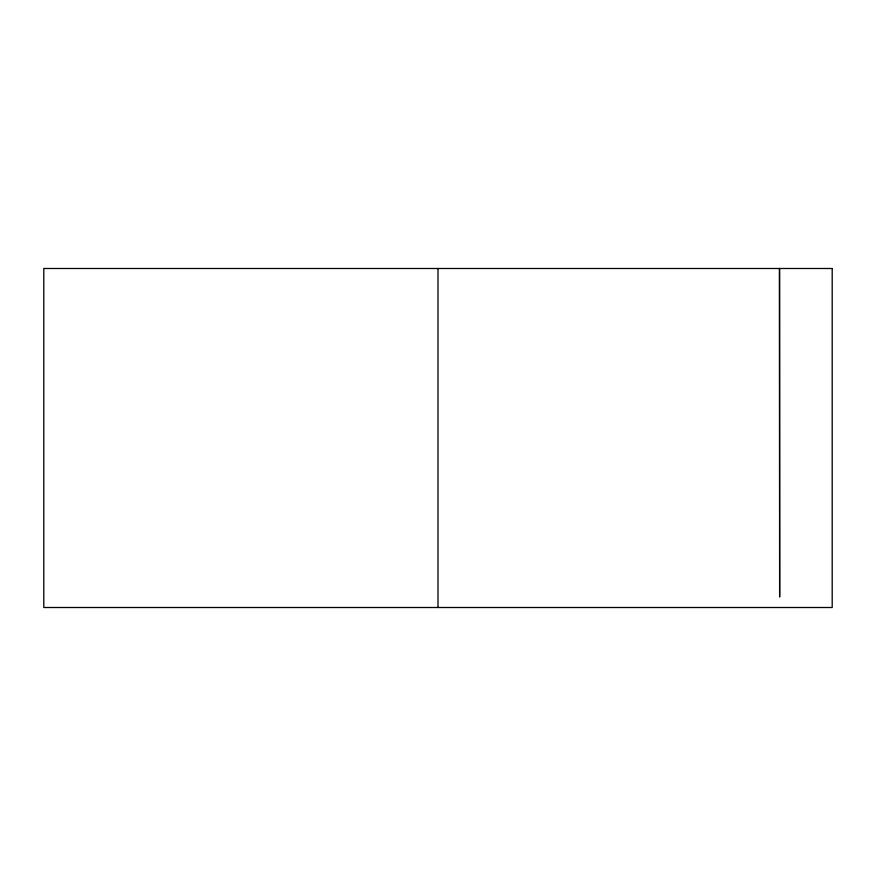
<?xml version="1.0" encoding="UTF-8"?>
<svg xmlns="http://www.w3.org/2000/svg" width="876" height="876" viewBox="0 0 876 876"><rect width="100%" height="100%" fill="white"/><g stroke="black" fill="none" stroke-linecap="round" stroke-linejoin="round"><path stroke-width="1.31" d="M779.388 268.494L779.64 596.994L779.64 268.494M438 268.494L438 607.506M832.2 268.494L43.8 268.494L43.8 607.506L832.2 607.506L832.2 268.494"/></g></svg>
